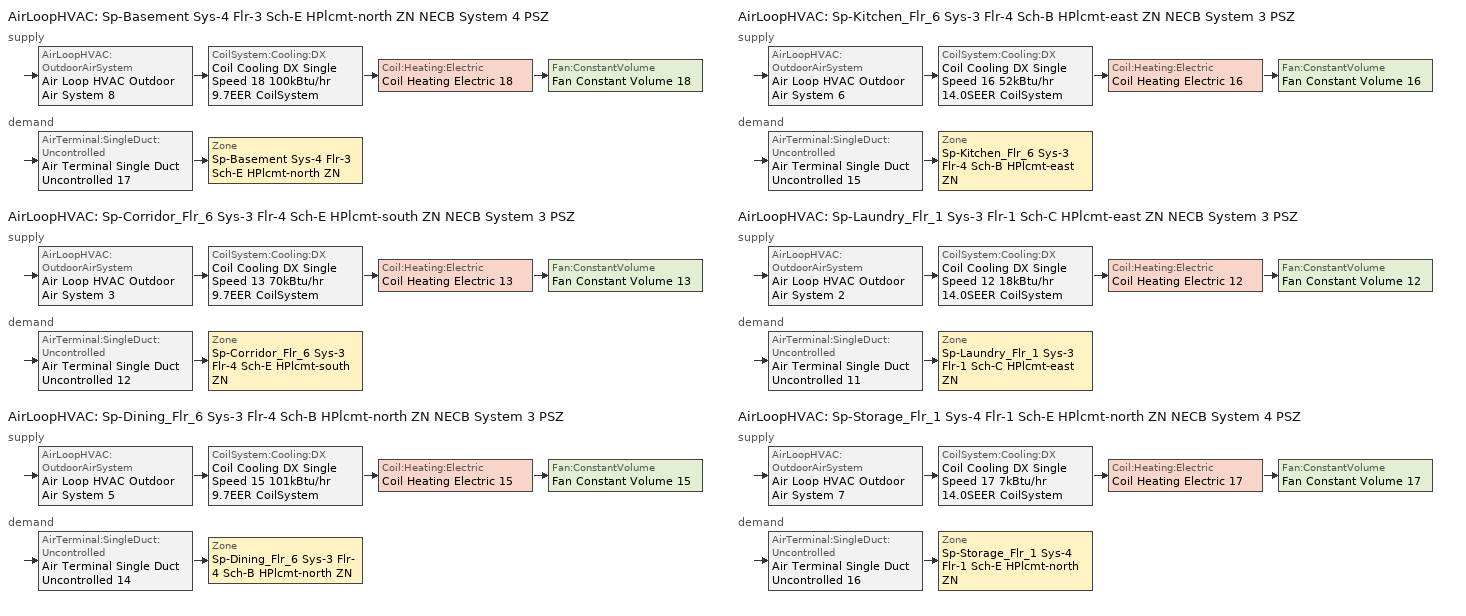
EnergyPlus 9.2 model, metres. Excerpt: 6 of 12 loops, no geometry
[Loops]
AirLoopHVAC 'Sp-Basement Sys-4 Flr-3 Sch-E HPlcmt-north ZN NECB System 4 PSZ'
 supply: AirLoopHVAC:OutdoorAirSystem 'Air Loop HVAC Outdoor Air System 8' > CoilSystem:Cooling:DX 'Coil Cooling DX Single Speed 18 100kBtu/hr 9.7EER CoilSystem' > Coil:Heating:Electric 'Coil Heating Electric 18' > Fan:ConstantVolume 'Fan Constant Volume 18'
 demand: AirTerminal:SingleDuct:Uncontrolled 'Air Terminal Single Duct Uncontrolled 17' > Zone 'Sp-Basement Sys-4 Flr-3 Sch-E HPlcmt-north ZN'
AirLoopHVAC 'Sp-Corridor_Flr_6 Sys-3 Flr-4 Sch-E HPlcmt-south ZN NECB System 3 PSZ'
 supply: AirLoopHVAC:OutdoorAirSystem 'Air Loop HVAC Outdoor Air System 3' > CoilSystem:Cooling:DX 'Coil Cooling DX Single Speed 13 70kBtu/hr 9.7EER CoilSystem' > Coil:Heating:Electric 'Coil Heating Electric 13' > Fan:ConstantVolume 'Fan Constant Volume 13'
 demand: AirTerminal:SingleDuct:Uncontrolled 'Air Terminal Single Duct Uncontrolled 12' > Zone 'Sp-Corridor_Flr_6 Sys-3 Flr-4 Sch-E HPlcmt-south ZN'
AirLoopHVAC 'Sp-Dining_Flr_6 Sys-3 Flr-4 Sch-B HPlcmt-north ZN NECB System 3 PSZ'
 supply: AirLoopHVAC:OutdoorAirSystem 'Air Loop HVAC Outdoor Air System 5' > CoilSystem:Cooling:DX 'Coil Cooling DX Single Speed 15 101kBtu/hr 9.7EER CoilSystem' > Coil:Heating:Electric 'Coil Heating Electric 15' > Fan:ConstantVolume 'Fan Constant Volume 15'
 demand: AirTerminal:SingleDuct:Uncontrolled 'Air Terminal Single Duct Uncontrolled 14' > Zone 'Sp-Dining_Flr_6 Sys-3 Flr-4 Sch-B HPlcmt-north ZN'
AirLoopHVAC 'Sp-Kitchen_Flr_6 Sys-3 Flr-4 Sch-B HPlcmt-east ZN NECB System 3 PSZ'
 supply: AirLoopHVAC:OutdoorAirSystem 'Air Loop HVAC Outdoor Air System 6' > CoilSystem:Cooling:DX 'Coil Cooling DX Single Speed 16 52kBtu/hr 14.0SEER CoilSystem' > Coil:Heating:Electric 'Coil Heating Electric 16' > Fan:ConstantVolume 'Fan Constant Volume 16'
 demand: AirTerminal:SingleDuct:Uncontrolled 'Air Terminal Single Duct Uncontrolled 15' > Zone 'Sp-Kitchen_Flr_6 Sys-3 Flr-4 Sch-B HPlcmt-east ZN'
AirLoopHVAC 'Sp-Laundry_Flr_1 Sys-3 Flr-1 Sch-C HPlcmt-east ZN NECB System 3 PSZ'
 supply: AirLoopHVAC:OutdoorAirSystem 'Air Loop HVAC Outdoor Air System 2' > CoilSystem:Cooling:DX 'Coil Cooling DX Single Speed 12 18kBtu/hr 14.0SEER CoilSystem' > Coil:Heating:Electric 'Coil Heating Electric 12' > Fan:ConstantVolume 'Fan Constant Volume 12'
 demand: AirTerminal:SingleDuct:Uncontrolled 'Air Terminal Single Duct Uncontrolled 11' > Zone 'Sp-Laundry_Flr_1 Sys-3 Flr-1 Sch-C HPlcmt-east ZN'
AirLoopHVAC 'Sp-Storage_Flr_1 Sys-4 Flr-1 Sch-E HPlcmt-north ZN NECB System 4 PSZ'
 supply: AirLoopHVAC:OutdoorAirSystem 'Air Loop HVAC Outdoor Air System 7' > CoilSystem:Cooling:DX 'Coil Cooling DX Single Speed 17 7kBtu/hr 14.0SEER CoilSystem' > Coil:Heating:Electric 'Coil Heating Electric 17' > Fan:ConstantVolume 'Fan Constant Volume 17'
 demand: AirTerminal:SingleDuct:Uncontrolled 'Air Terminal Single Duct Uncontrolled 16' > Zone 'Sp-Storage_Flr_1 Sys-4 Flr-1 Sch-E HPlcmt-north ZN'
[DesignSpecification:OutdoorAir] Outdoor Air Method=Sum; Outdoor Air Flow per Person {m3/s-person}=0; Outdoor Air Flow per Zone {m3/s}=0; Outdoor Air Flow Air Changes per Hour {1/hr}=0
Name | Outdoor Air Flow per Zone Floor Area {m3/s-m2}
Space Function Hotel/Motel - dining Ventilation | 0.0035814
Space Function Storage area Ventilation; Space Function Storage area - occsens Ventilation | 0.0003556
Space Function Corr. >= 2.4m wide-sch-E Ventilation | 0.0003048
Space Function Food preparation Ventilation | 0.0013716
Space Function Hospital - laundry/washing Ventilation | 0.002286
[DesignSpecification:ZoneAirDistribution] Zone Air Distribution Effectiveness in Cooling Mode=1; Zone Air Distribution Effectiveness in Heating Mode=1
Sp-Basement Sys-4 Flr-3 Sch-E HPlcmt-north ZN Design Spec Zone Air Dist; Sp-Corridor_Flr_6 Sys-3 Flr-4 Sch-E HPlcmt-south ZN Design Spec Zone Air Dist; Sp-Dining_Flr_6 Sys-3 Flr-4 Sch-B HPlcmt-north ZN Design Spec Zone Air Dist; Sp-Kitchen_Flr_6 Sys-3 Flr-4 Sch-B HPlcmt-east ZN Design Spec Zone Air Dist; Sp-Laundry_Flr_1 Sys-3 Flr-1 Sch-C HPlcmt-east ZN Design Spec Zone Air Dist; Sp-Storage_Flr_1 Sys-4 Flr-1 Sch-E HPlcmt-north ZN Design Spec Zone Air Dist
[Sizing:Zone] Zone Cooling Design Supply Air Temperature Input Method=SupplyAirTemperature; Zone Cooling Design Supply Air Temperature {C}=13; Zone Cooling Design Supply Air Temperature Difference {deltaC}=11.11; Zone Heating Design Supply Air Temperature Input Method=SupplyAirTemperature; Zone Heating Design Supply Air Temperature {C}=43; Zone Heating Design Supply Air Temperature Difference {deltaC}=11.11; Zone Cooling Design Supply Air Humidity Ratio {kgWater/kgDryAir}=0.0085; Zone Heating Design Supply Air Humidity Ratio {kgWater/kgDryAir}=0.008; Zone Heating Sizing Factor=1.3; Zone Cooling Sizing Factor=1.1; Cooling Design Air Flow Method=DesignDay; Cooling Design Air Flow Rate {m3/s}=0; Cooling Minimum Air Flow per Zone Floor Area {m3/s-m2}=0.000762; Cooling Minimum Air Flow {m3/s}=0; Cooling Minimum Air Flow Fraction=0; Heating Design Air Flow Method=DesignDay; Heating Design Air Flow Rate {m3/s}=0; Heating Maximum Air Flow per Zone Floor Area {m3/s-m2}=0.002032; Heating Maximum Air Flow {m3/s}=0.141576; Heating Maximum Air Flow Fraction=0.3; Account for Dedicated Outdoor Air System=No
Name | Design Specification Outdoor Air Object | Design Specification Zone Air Distribution Object
Sp-Basement Sys-4 Flr-3 Sch-E HPlcmt-north ZN | Space Function Storage area Ventilation | Sp-Basement Sys-4 Flr-3 Sch-E HPlcmt-north ZN Design Spec Zone Air Dist
Sp-Corridor_Flr_6 Sys-3 Flr-4 Sch-E HPlcmt-south ZN | Space Function Corr. >= 2.4m wide-sch-E Ventilation | Sp-Corridor_Flr_6 Sys-3 Flr-4 Sch-E HPlcmt-south ZN Design Spec Zone Air Dist
Sp-Dining_Flr_6 Sys-3 Flr-4 Sch-B HPlcmt-north ZN | Space Function Hotel/Motel - dining Ventilation | Sp-Dining_Flr_6 Sys-3 Flr-4 Sch-B HPlcmt-north ZN Design Spec Zone Air Dist
Sp-Kitchen_Flr_6 Sys-3 Flr-4 Sch-B HPlcmt-east ZN | Space Function Food preparation Ventilation | Sp-Kitchen_Flr_6 Sys-3 Flr-4 Sch-B HPlcmt-east ZN Design Spec Zone Air Dist
Sp-Laundry_Flr_1 Sys-3 Flr-1 Sch-C HPlcmt-east ZN | Space Function Hospital - laundry/washing Ventilation | Sp-Laundry_Flr_1 Sys-3 Flr-1 Sch-C HPlcmt-east ZN Design Spec Zone Air Dist
Sp-Storage_Flr_1 Sys-4 Flr-1 Sch-E HPlcmt-north ZN | Space Function Storage area - occsens Ventilation | Sp-Storage_Flr_1 Sys-4 Flr-1 Sch-E HPlcmt-north ZN Design Spec Zone Air Dist
[Sizing:System] Type of Load to Size On=Sensible; Design Outdoor Air Flow Rate {m3/s}=Autosize; Central Heating Maximum System Air Flow Ratio=1; Preheat Design Temperature {C}=7; Preheat Design Humidity Ratio {kgWater/kgDryAir}=0.008; Precool Design Temperature {C}=13; Precool Design Humidity Ratio {kgWater/kgDryAir}=0.008; Central Cooling Design Supply Air Temperature {C}=13; Central Heating Design Supply Air Temperature {C}=43; Type of Zone Sum to Use=NonCoincident; 100% Outdoor Air in Cooling=No; 100% Outdoor Air in Heating=No; Central Cooling Design Supply Air Humidity Ratio {kgWater/kgDryAir}=0.0085; Central Heating Design Supply Air Humidity Ratio {kgWater/kgDryAir}=0.008; Cooling Supply Air Flow Rate Method=DesignDay; Cooling Supply Air Flow Rate {m3/s}=0; Cooling Supply Air Flow Rate Per Floor Area {m3/s-m2}=0.00996765; Cooling Fraction of Autosized Cooling Supply Air Flow Rate=1; Cooling Supply Air Flow Rate Per Unit Cooling Capacity {m3/s-W}=3.94755e-05; Heating Supply Air Flow Rate Method=DesignDay; Heating Supply Air Flow Rate {m3/s}=0; Heating Supply Air Flow Rate Per Floor Area {m3/s-m2}=0.00996765; Heating Fraction of Autosized Heating Supply Air Flow Rate=1; Heating Fraction of Autosized Cooling Supply Air Flow Rate=1; Heating Supply Air Flow Rate Per Unit Heating Capacity {m3/s-W}=3.15882e-05; System Outdoor Air Method=ZoneSum; Zone Maximum Outdoor Air Fraction=1; Cooling Design Capacity Method=CoolingDesignCapacity; Cooling Design Capacity {W}=Autosize; Cooling Design Capacity Per Floor Area {W/m2}=234.7; Fraction of Autosized Cooling Design Capacity=1; Heating Design Capacity Method=HeatingDesignCapacity; Heating Design Capacity {W}=Autosize; Heating Design Capacity Per Floor Area {W/m2}=157; Fraction of Autosized Heating Design Capacity=1; Central Cooling Capacity Control Method=OnOff
Sp-Basement Sys-4 Flr-3 Sch-E HPlcmt-north ZN NECB System 4 PSZ; Sp-Corridor_Flr_6 Sys-3 Flr-4 Sch-E HPlcmt-south ZN NECB System 3 PSZ; Sp-Dining_Flr_6 Sys-3 Flr-4 Sch-B HPlcmt-north ZN NECB System 3 PSZ; Sp-Kitchen_Flr_6 Sys-3 Flr-4 Sch-B HPlcmt-east ZN NECB System 3 PSZ; Sp-Laundry_Flr_1 Sys-3 Flr-1 Sch-C HPlcmt-east ZN NECB System 3 PSZ; Sp-Storage_Flr_1 Sys-4 Flr-1 Sch-E HPlcmt-north ZN NECB System 4 PSZ
[ZoneControl:Thermostat]
Name | Zone or ZoneList | Control Type Schedule | Control 1
Sp-Basement Sys-4 Flr-3 Sch-E HPlcmt-north ZN Thermostat | Sp-Basement Sys-4 Flr-3 Sch-E HPlcmt-north ZN | Sp-Basement Sys-4 Flr-3 Sch-E HPlcmt-north ZN Thermostat Schedule | Space Function Storage area Thermostat 2
Sp-Corridor_Flr_6 Sys-3 Flr-4 Sch-E HPlcmt-south ZN Thermostat | Sp-Corridor_Flr_6 Sys-3 Flr-4 Sch-E HPlcmt-south ZN | Sp-Corridor_Flr_6 Sys-3 Flr-4 Sch-E HPlcmt-south ZN Thermostat Schedule | Space Function Corr. >= 2.4m wide-sch-E Thermostat 4
Sp-Dining_Flr_6 Sys-3 Flr-4 Sch-B HPlcmt-north ZN Thermostat | Sp-Dining_Flr_6 Sys-3 Flr-4 Sch-B HPlcmt-north ZN | Sp-Dining_Flr_6 Sys-3 Flr-4 Sch-B HPlcmt-north ZN Thermostat Schedule | Space Function Hotel/Motel - dining Thermostat 4
Sp-Kitchen_Flr_6 Sys-3 Flr-4 Sch-B HPlcmt-east ZN Thermostat | Sp-Kitchen_Flr_6 Sys-3 Flr-4 Sch-B HPlcmt-east ZN | Sp-Kitchen_Flr_6 Sys-3 Flr-4 Sch-B HPlcmt-east ZN Thermostat Schedule | Space Function Food preparation Thermostat 2
Sp-Laundry_Flr_1 Sys-3 Flr-1 Sch-C HPlcmt-east ZN Thermostat | Sp-Laundry_Flr_1 Sys-3 Flr-1 Sch-C HPlcmt-east ZN | Sp-Laundry_Flr_1 Sys-3 Flr-1 Sch-C HPlcmt-east ZN Thermostat Schedule | Space Function Hospital - laundry/washing Thermostat 2
Sp-Storage_Flr_1 Sys-4 Flr-1 Sch-E HPlcmt-north ZN Thermostat | Sp-Storage_Flr_1 Sys-4 Flr-1 Sch-E HPlcmt-north ZN | Sp-Storage_Flr_1 Sys-4 Flr-1 Sch-E HPlcmt-north ZN Thermostat Schedule | Space Function Storage area - occsens Thermostat 2
[ThermostatSetpoint:DualSetpoint]
Name | Heating Setpoint Temperature Schedule | Cooling Setpoint Temperature Schedule
Space Function Storage area Thermostat 2; Space Function Corr. >= 2.4m wide-sch-E Thermostat 4; Space Function Storage area - occsens Thermostat 2 | NECB-E-Thermostat Setpoint-Heating | NECB-E-Thermostat Setpoint-Cooling
Space Function Hotel/Motel - dining Thermostat 4; Space Function Food preparation Thermostat 2 | NECB-B-Thermostat Setpoint-Heating | NECB-B-Thermostat Setpoint-Cooling
Space Function Hospital - laundry/washing Thermostat 2 | NECB-C-Thermostat Setpoint-Heating | NECB-C-Thermostat Setpoint-Cooling
[ZoneHVAC:Baseboard:Convective:Electric] Availability Schedule=Always On Discrete; Heating Design Capacity {W}=Autosize; Efficiency=1
Zone HVAC Baseboard Convective Electric 17; Zone HVAC Baseboard Convective Electric 12; Zone HVAC Baseboard Convective Electric 14; Zone HVAC Baseboard Convective Electric 15; Zone HVAC Baseboard Convective Electric 11; Zone HVAC Baseboard Convective Electric 16
[AirTerminal:SingleDuct:Uncontrolled] Availability Schedule=Always On Discrete; Maximum Air Flow Rate {m3/s}=AutoSize
Air Terminal Single Duct Uncontrolled 17; Air Terminal Single Duct Uncontrolled 12; Air Terminal Single Duct Uncontrolled 14; Air Terminal Single Duct Uncontrolled 15; Air Terminal Single Duct Uncontrolled 11; Air Terminal Single Duct Uncontrolled 16
[Zone equipment]
Sp-Basement Sys-4 Flr-3 Sch-E HPlcmt-north ZN: Air Terminal Single Duct Uncontrolled 17, Zone HVAC Baseboard Convective Electric 17
Sp-Corridor_Flr_6 Sys-3 Flr-4 Sch-E HPlcmt-south ZN: Air Terminal Single Duct Uncontrolled 12, Zone HVAC Baseboard Convective Electric 12
Sp-Dining_Flr_6 Sys-3 Flr-4 Sch-B HPlcmt-north ZN: Air Terminal Single Duct Uncontrolled 14, Zone HVAC Baseboard Convective Electric 14
Sp-Kitchen_Flr_6 Sys-3 Flr-4 Sch-B HPlcmt-east ZN: Air Terminal Single Duct Uncontrolled 15, Zone HVAC Baseboard Convective Electric 15
Sp-Laundry_Flr_1 Sys-3 Flr-1 Sch-C HPlcmt-east ZN: Air Terminal Single Duct Uncontrolled 11, Zone HVAC Baseboard Convective Electric 11
Sp-Storage_Flr_1 Sys-4 Flr-1 Sch-E HPlcmt-north ZN: Air Terminal Single Duct Uncontrolled 16, Zone HVAC Baseboard Convective Electric 16
[Fan:ConstantVolume] Fan Total Efficiency=0.39975; Pressure Rise {Pa}=640; Maximum Flow Rate {m3/s}=AutoSize; Motor Efficiency=0.615; Motor In Airstream Fraction=1
Name | Availability Schedule
Fan Constant Volume 18 | Sp-Basement Sys-4 Flr-3 Sch-E HPlcmt-north ZN NECB System 4 PSZ Occ Sch
Fan Constant Volume 13 | Sp-Corridor_Flr_6 Sys-3 Flr-4 Sch-E HPlcmt-south ZN NECB System 3 PSZ Occ Sch
Fan Constant Volume 15 | Sp-Dining_Flr_6 Sys-3 Flr-4 Sch-B HPlcmt-north ZN NECB System 3 PSZ Occ Sch
Fan Constant Volume 16 | Sp-Kitchen_Flr_6 Sys-3 Flr-4 Sch-B HPlcmt-east ZN NECB System 3 PSZ Occ Sch
Fan Constant Volume 12; Fan Constant Volume 17 | Always On Discrete
[Coil:Cooling:DX:SingleSpeed] Availability Schedule=Always On Discrete; Gross Rated Total Cooling Capacity {W}=Autosize; Gross Rated Sensible Heat Ratio=Autosize; Rated Air Flow Rate {m3/s}=Autosize; Rated Evaporator Fan Power Per Volume Flow Rate {W/(m3/s)}=773.3; Condenser Type=AirCooled; Evaporative Condenser Effectiveness=0; Evaporative Condenser Air Flow Rate {m3/s}=Autosize; Evaporative Condenser Pump Rated Power Consumption {W}=Autosize; Crankcase Heater Capacity {W}=0; Maximum Outdoor Dry-Bulb Temperature for Crankcase Heater Operation {C}=0; Basin Heater Capacity {W/K}=0; Basin Heater Setpoint Temperature {C}=10
Name | Gross Rated Cooling COP {W/W} | Total Cooling Capacity Function of Temperature Curve | Total Cooling Capacity Function of Flow Fraction Curve | Energy Input Ratio Function of Temperature Curve | Energy Input Ratio Function of Flow Fraction Curve | Part Load Fraction Correlation Curve
Coil Cooling DX Single Speed 18 100kBtu/hr 9.7EER | 3.35487 | DXCOOL-NECB2011-REF-CAPFT 9 | DXCOOL-NECB2011-REF-CAPFFLOW 9 | DXCOOL-NECB2011-REF-COOLEIRFT 9 | DXCOOL-NECB2011-REF-COOLEIRFFLOW 9 | DXCOOL-NECB2011-REF-COOLPLFFPLR 9
Coil Cooling DX Single Speed 13 70kBtu/hr 9.7EER | 3.33154 | DXCOOL-NECB2011-REF-CAPFT 4 | DXCOOL-NECB2011-REF-CAPFFLOW 4 | DXCOOL-NECB2011-REF-COOLEIRFT 4 | DXCOOL-NECB2011-REF-COOLEIRFFLOW 4 | DXCOOL-NECB2011-REF-COOLPLFFPLR 4
Coil Cooling DX Single Speed 15 101kBtu/hr 9.7EER | 3.35514 | DXCOOL-NECB2011-REF-CAPFT 6 | DXCOOL-NECB2011-REF-CAPFFLOW 6 | DXCOOL-NECB2011-REF-COOLEIRFT 6 | DXCOOL-NECB2011-REF-COOLEIRFFLOW 6 | DXCOOL-NECB2011-REF-COOLPLFFPLR 6
Coil Cooling DX Single Speed 16 52kBtu/hr 14.0SEER | 3.8248 | DXCOOL-NECB2011-REF-CAPFT 7 | DXCOOL-NECB2011-REF-CAPFFLOW 7 | DXCOOL-NECB2011-REF-COOLEIRFT 7 | DXCOOL-NECB2011-REF-COOLEIRFFLOW 7 | DXCOOL-NECB2011-REF-COOLPLFFPLR 7
Coil Cooling DX Single Speed 12 18kBtu/hr 14.0SEER | 3.8248 | DXCOOL-NECB2011-REF-CAPFT 3 | DXCOOL-NECB2011-REF-CAPFFLOW 3 | DXCOOL-NECB2011-REF-COOLEIRFT 3 | DXCOOL-NECB2011-REF-COOLEIRFFLOW 3 | DXCOOL-NECB2011-REF-COOLPLFFPLR 3
Coil Cooling DX Single Speed 17 7kBtu/hr 14.0SEER | 3.8248 | DXCOOL-NECB2011-REF-CAPFT 8 | DXCOOL-NECB2011-REF-CAPFFLOW 8 | DXCOOL-NECB2011-REF-COOLEIRFT 8 | DXCOOL-NECB2011-REF-COOLEIRFFLOW 8 | DXCOOL-NECB2011-REF-COOLPLFFPLR 8
[Coil:Heating:Electric] Availability Schedule=Always On Discrete; Efficiency=1; Nominal Capacity {W}=Autosize
Coil Heating Electric 18; Coil Heating Electric 13; Coil Heating Electric 15; Coil Heating Electric 16; Coil Heating Electric 12; Coil Heating Electric 17
[CoilSystem:Cooling:DX] Availability Schedule=Always On Discrete
Name | Cooling Coil
Coil Cooling DX Single Speed 18 100kBtu/hr 9.7EER CoilSystem | Coil Cooling DX Single Speed 18 100kBtu/hr 9.7EER
Coil Cooling DX Single Speed 13 70kBtu/hr 9.7EER CoilSystem | Coil Cooling DX Single Speed 13 70kBtu/hr 9.7EER
Coil Cooling DX Single Speed 15 101kBtu/hr 9.7EER CoilSystem | Coil Cooling DX Single Speed 15 101kBtu/hr 9.7EER
Coil Cooling DX Single Speed 16 52kBtu/hr 14.0SEER CoilSystem | Coil Cooling DX Single Speed 16 52kBtu/hr 14.0SEER
Coil Cooling DX Single Speed 12 18kBtu/hr 14.0SEER CoilSystem | Coil Cooling DX Single Speed 12 18kBtu/hr 14.0SEER
Coil Cooling DX Single Speed 17 7kBtu/hr 14.0SEER CoilSystem | Coil Cooling DX Single Speed 17 7kBtu/hr 14.0SEER
[Controller:OutdoorAir] Minimum Outdoor Air Flow Rate {m3/s}=0; Maximum Outdoor Air Flow Rate {m3/s}=Autosize; Economizer Control Action Type=ModulateFlow; Lockout Type=NoLockout; Minimum Limit Type=FixedMinimum; High Humidity Control=No; Control High Indoor Humidity Based on Outdoor Humidity Ratio=Yes; Heat Recovery Bypass Control Type=BypassWhenWithinEconomizerLimits
Name | Economizer Control Type | Minimum Outdoor Air Schedule | Mechanical Ventilation Controller | Economizer Maximum Limit Dry-Bulb Temperature {C} | Economizer Maximum Limit Enthalpy {J/kg} | Economizer Minimum Limit Dry-Bulb Temperature {C}
Controller Outdoor Air 8 | DifferentialEnthalpy | Sp-Basement Sys-4 Flr-3 Sch-E HPlcmt-north ZN NECB System 4 PSZ Occ Sch | Controller Mechanical Ventilation 8
Controller Outdoor Air 3 | DifferentialEnthalpy | Sp-Corridor_Flr_6 Sys-3 Flr-4 Sch-E HPlcmt-south ZN NECB System 3 PSZ Occ Sch | Controller Mechanical Ventilation 3
Controller Outdoor Air 5 | DifferentialEnthalpy | Sp-Dining_Flr_6 Sys-3 Flr-4 Sch-B HPlcmt-north ZN NECB System 3 PSZ Occ Sch | Controller Mechanical Ventilation 5
Controller Outdoor Air 6 | NoEconomizer | Sp-Kitchen_Flr_6 Sys-3 Flr-4 Sch-B HPlcmt-east ZN NECB System 3 PSZ Occ Sch | Controller Mechanical Ventilation 6 | 28 | 64000 | -100
Controller Outdoor Air 2 | NoEconomizer | Always On Discrete | Controller Mechanical Ventilation 2 | 28 | 64000 | -100
Controller Outdoor Air 7 | NoEconomizer | Always On Discrete | Controller Mechanical Ventilation 7 | 28 | 64000 | -100
[Controller:MechanicalVentilation] Demand Controlled Ventilation=No; System Outdoor Air Method=ZoneSum
Name | Availability Schedule | Zone 1 | Design Specification Outdoor Air Object Name 1 | Design Specification Zone Air Distribution Object Name 1
Controller Mechanical Ventilation 8 | Sp-Basement Sys-4 Flr-3 Sch-E HPlcmt-north ZN NECB System 4 PSZ Occ Sch | Sp-Basement Sys-4 Flr-3 Sch-E HPlcmt-north ZN | Space Function Storage area Ventilation | Sp-Basement Sys-4 Flr-3 Sch-E HPlcmt-north ZN Design Spec Zone Air Dist
Controller Mechanical Ventilation 3 | Sp-Corridor_Flr_6 Sys-3 Flr-4 Sch-E HPlcmt-south ZN NECB System 3 PSZ Occ Sch | Sp-Corridor_Flr_6 Sys-3 Flr-4 Sch-E HPlcmt-south ZN | Space Function Corr. >= 2.4m wide-sch-E Ventilation | Sp-Corridor_Flr_6 Sys-3 Flr-4 Sch-E HPlcmt-south ZN Design Spec Zone Air Dist
Controller Mechanical Ventilation 5 | Sp-Dining_Flr_6 Sys-3 Flr-4 Sch-B HPlcmt-north ZN NECB System 3 PSZ Occ Sch | Sp-Dining_Flr_6 Sys-3 Flr-4 Sch-B HPlcmt-north ZN | Space Function Hotel/Motel - dining Ventilation | Sp-Dining_Flr_6 Sys-3 Flr-4 Sch-B HPlcmt-north ZN Design Spec Zone Air Dist
Controller Mechanical Ventilation 6 | Sp-Kitchen_Flr_6 Sys-3 Flr-4 Sch-B HPlcmt-east ZN NECB System 3 PSZ Occ Sch | Sp-Kitchen_Flr_6 Sys-3 Flr-4 Sch-B HPlcmt-east ZN | Space Function Food preparation Ventilation | Sp-Kitchen_Flr_6 Sys-3 Flr-4 Sch-B HPlcmt-east ZN Design Spec Zone Air Dist
Controller Mechanical Ventilation 2 | Always On Discrete | Sp-Laundry_Flr_1 Sys-3 Flr-1 Sch-C HPlcmt-east ZN | Space Function Hospital - laundry/washing Ventilation | Sp-Laundry_Flr_1 Sys-3 Flr-1 Sch-C HPlcmt-east ZN Design Spec Zone Air Dist
Controller Mechanical Ventilation 7 | Always On Discrete | Sp-Storage_Flr_1 Sys-4 Flr-1 Sch-E HPlcmt-north ZN | Space Function Storage area - occsens Ventilation | Sp-Storage_Flr_1 Sys-4 Flr-1 Sch-E HPlcmt-north ZN Design Spec Zone Air Dist
[AirLoopHVAC] Design Supply Air Flow Rate {m3/s}=AutoSize
Sp-Basement Sys-4 Flr-3 Sch-E HPlcmt-north ZN NECB System 4 PSZ; Sp-Corridor_Flr_6 Sys-3 Flr-4 Sch-E HPlcmt-south ZN NECB System 3 PSZ; Sp-Dining_Flr_6 Sys-3 Flr-4 Sch-B HPlcmt-north ZN NECB System 3 PSZ; Sp-Kitchen_Flr_6 Sys-3 Flr-4 Sch-B HPlcmt-east ZN NECB System 3 PSZ; Sp-Laundry_Flr_1 Sys-3 Flr-1 Sch-C HPlcmt-east ZN NECB System 3 PSZ; Sp-Storage_Flr_1 Sys-4 Flr-1 Sch-E HPlcmt-north ZN NECB System 4 PSZ
[SetpointManager:SingleZone:Reheat] Control Variable=Temperature; Minimum Supply Air Temperature {C}=13; Maximum Supply Air Temperature {C}=43
Name | Control Zone
Setpoint Manager Single Zone Reheat 7 | Sp-Basement Sys-4 Flr-3 Sch-E HPlcmt-north ZN
Setpoint Manager Single Zone Reheat 2 | Sp-Corridor_Flr_6 Sys-3 Flr-4 Sch-E HPlcmt-south ZN
Setpoint Manager Single Zone Reheat 4 | Sp-Dining_Flr_6 Sys-3 Flr-4 Sch-B HPlcmt-north ZN
Setpoint Manager Single Zone Reheat 5 | Sp-Kitchen_Flr_6 Sys-3 Flr-4 Sch-B HPlcmt-east ZN
Setpoint Manager Single Zone Reheat 1 | Sp-Laundry_Flr_1 Sys-3 Flr-1 Sch-C HPlcmt-east ZN
Setpoint Manager Single Zone Reheat 6 | Sp-Storage_Flr_1 Sys-4 Flr-1 Sch-E HPlcmt-north ZN
[SetpointManager:MixedAir] Control Variable=Temperature
Node 147 OS Default SPM; Node 146 OS Default SPM; Node 145 OS Default SPM; Node 92 OS Default SPM; Node 91 OS Default SPM; Node 90 OS Default SPM; Node 114 OS Default SPM; Node 113 OS Default SPM; Node 112 OS Default SPM; Node 125 OS Default SPM; Node 124 OS Default SPM; Node 123 OS Default SPM; Node 81 OS Default SPM; Node 80 OS Default SPM; Node 79 OS Default SPM; Node 136 OS Default SPM; Node 135 OS Default SPM; Node 134 OS Default SPM
[Schedule:Day:Interval]
NECB-B-Thermostat Setpoint-Heating Sun|Hol Day: No, 01:00, 18, 02:00, 22, 09:00, 18, 10:00, 20, 23:00, 22, 24:00, 18
NECB-B-Thermostat Setpoint-Heating Default|Wkdy Day; NECB-B-Thermostat Setpoint-Heating Sat Day; NECB-B-Thermostat Setpoint-Heating Default: No, 02:00, 22, 08:00, 18, 09:00, 20, 24:00, 22
NECB-B-Thermostat Setpoint-Cooling Sun|Hol Day: No, 09:00, 35, 23:00, 24, 24:00, 35
NECB-B-Thermostat Setpoint-Cooling Default|Wkdy Day; NECB-B-Thermostat Setpoint-Cooling Sat Day; NECB-B-Thermostat Setpoint-Cooling Default: No, 01:00, 24, 08:00, 35, 24:00, 24
Sp-Banquet_Flr_6 Sys-3 Flr-4 Sch-B HPlcmt-north ZN NECB System 3 PSZ Occ Sch Sunday; Sp-Dining_Flr_6 Sys-3 Flr-4 Sch-B HPlcmt-north ZN NECB System 3 PSZ Occ Sch Sunday; Sp-Kitchen_Flr_6 Sys-3 Flr-4 Sch-B HPlcmt-east ZN NECB System 3 PSZ Occ Sch Sunday: No, 01:00, 0, 02:00, 1, 11:00, 0, 23:00, 1, 24:00, 0
Sp-Banquet_Flr_6 Sys-3 Flr-4 Sch-B HPlcmt-north ZN NECB System 3 PSZ Occ Sch Monday; Sp-Banquet_Flr_6 Sys-3 Flr-4 Sch-B HPlcmt-north ZN NECB System 3 PSZ Occ Sch Tuesday; Sp-Banquet_Flr_6 Sys-3 Flr-4 Sch-B HPlcmt-north ZN NECB System 3 PSZ Occ Sch Wednesday; Sp-Banquet_Flr_6 Sys-3 Flr-4 Sch-B HPlcmt-north ZN NECB System 3 PSZ Occ Sch Thursday; Sp-Banquet_Flr_6 Sys-3 Flr-4 Sch-B HPlcmt-north ZN NECB System 3 PSZ Occ Sch Friday; Sp-Dining_Flr_6 Sys-3 Flr-4 Sch-B HPlcmt-north ZN NECB System 3 PSZ Occ Sch Monday; Sp-Dining_Flr_6 Sys-3 Flr-4 Sch-B HPlcmt-north ZN NECB System 3 PSZ Occ Sch Tuesday; Sp-Dining_Flr_6 Sys-3 Flr-4 Sch-B HPlcmt-north ZN NECB System 3 PSZ Occ Sch Wednesday; Sp-Dining_Flr_6 Sys-3 Flr-4 Sch-B HPlcmt-north ZN NECB System 3 PSZ Occ Sch Thursday; Sp-Dining_Flr_6 Sys-3 Flr-4 Sch-B HPlcmt-north ZN NECB System 3 PSZ Occ Sch Friday; Sp-Kitchen_Flr_6 Sys-3 Flr-4 Sch-B HPlcmt-east ZN NECB System 3 PSZ Occ Sch Monday; Sp-Kitchen_Flr_6 Sys-3 Flr-4 Sch-B HPlcmt-east ZN NECB System 3 PSZ Occ Sch Tuesday; Sp-Kitchen_Flr_6 Sys-3 Flr-4 Sch-B HPlcmt-east ZN NECB System 3 PSZ Occ Sch Wednesday; Sp-Kitchen_Flr_6 Sys-3 Flr-4 Sch-B HPlcmt-east ZN NECB System 3 PSZ Occ Sch Thursday; Sp-Kitchen_Flr_6 Sys-3 Flr-4 Sch-B HPlcmt-east ZN NECB System 3 PSZ Occ Sch Friday: No, 01:00, 1, 10:00, 0, 24:00, 1
Sp-Banquet_Flr_6 Sys-3 Flr-4 Sch-B HPlcmt-north ZN NECB System 3 PSZ Occ Sch Saturday; Sp-Dining_Flr_6 Sys-3 Flr-4 Sch-B HPlcmt-north ZN NECB System 3 PSZ Occ Sch Saturday; Sp-Kitchen_Flr_6 Sys-3 Flr-4 Sch-B HPlcmt-east ZN NECB System 3 PSZ Occ Sch Saturday: No, 02:00, 1, 10:00, 0, 24:00, 1
Sp-Banquet_Flr_6 Sys-3 Flr-4 Sch-B HPlcmt-north ZN NECB System 3 PSZ Occ Sch Default; Sp-Banquet_Flr_6 Sys-3 Flr-4 Sch-B HPlcmt-north ZN NECB System 3 PSZ Occ Sch Summer Design Day; Sp-Banquet_Flr_6 Sys-3 Flr-4 Sch-B HPlcmt-north ZN NECB System 3 PSZ Occ Sch Winter Design Day; Sp-Basement Sys-4 Flr-3 Sch-E HPlcmt-north ZN NECB System 4 PSZ Occ Sch Default; Sp-Basement Sys-4 Flr-3 Sch-E HPlcmt-north ZN NECB System 4 PSZ Occ Sch Summer Design Day; Sp-Basement Sys-4 Flr-3 Sch-E HPlcmt-north ZN NECB System 4 PSZ Occ Sch Winter Design Day; Sp-Corridor_Flr_6 Sys-3 Flr-4 Sch-E HPlcmt-south ZN NECB System 3 PSZ Occ Sch Default; Sp-Corridor_Flr_6 Sys-3 Flr-4 Sch-E HPlcmt-south ZN NECB System 3 PSZ Occ Sch Summer Design Day; Sp-Corridor_Flr_6 Sys-3 Flr-4 Sch-E HPlcmt-south ZN NECB System 3 PSZ Occ Sch Winter Design Day; Sp-Dining_Flr_6 Sys-3 Flr-4 Sch-B HPlcmt-north ZN NECB System 3 PSZ Occ Sch Default; Sp-Dining_Flr_6 Sys-3 Flr-4 Sch-B HPlcmt-north ZN NECB System 3 PSZ Occ Sch Summer Design Day; Sp-Dining_Flr_6 Sys-3 Flr-4 Sch-B HPlcmt-north ZN NECB System 3 PSZ Occ Sch Winter Design Day; Sp-Kitchen_Flr_6 Sys-3 Flr-4 Sch-B HPlcmt-east ZN NECB System 3 PSZ Occ Sch Default; Sp-Kitchen_Flr_6 Sys-3 Flr-4 Sch-B HPlcmt-east ZN NECB System 3 PSZ Occ Sch Summer Design Day; Sp-Kitchen_Flr_6 Sys-3 Flr-4 Sch-B HPlcmt-east ZN NECB System 3 PSZ Occ Sch Winter Design Day: No, 24:00, 1
NECB-E-Thermostat Setpoint-Heating Sun|Hol Day: No, 24:00, 18
NECB-E-Thermostat Setpoint-Heating Default|Wkdy Day; NECB-E-Thermostat Setpoint-Heating Default: No, 07:00, 18, 08:00, 20, 19:00, 22, 24:00, 18
NECB-E-Thermostat Setpoint-Heating Sat Day: No, 08:00, 18, 09:00, 20, 17:00, 22, 24:00, 18
NECB-E-Thermostat Setpoint-Cooling Sun|Hol Day: No, 24:00, 35
NECB-E-Thermostat Setpoint-Cooling Default|Wkdy Day; NECB-E-Thermostat Setpoint-Cooling Default: No, 07:00, 35, 19:00, 24, 24:00, 35
NECB-E-Thermostat Setpoint-Cooling Sat Day: No, 08:00, 35, 17:00, 24, 24:00, 35
Sp-Basement Sys-4 Flr-3 Sch-E HPlcmt-north ZN NECB System 4 PSZ Occ Sch Sunday; Sp-Corridor_Flr_6 Sys-3 Flr-4 Sch-E HPlcmt-south ZN NECB System 3 PSZ Occ Sch Sunday: No, 24:00, 0
Sp-Basement Sys-4 Flr-3 Sch-E HPlcmt-north ZN NECB System 4 PSZ Occ Sch Monday; Sp-Basement Sys-4 Flr-3 Sch-E HPlcmt-north ZN NECB System 4 PSZ Occ Sch Tuesday; Sp-Basement Sys-4 Flr-3 Sch-E HPlcmt-north ZN NECB System 4 PSZ Occ Sch Wednesday; Sp-Basement Sys-4 Flr-3 Sch-E HPlcmt-north ZN NECB System 4 PSZ Occ Sch Thursday; Sp-Basement Sys-4 Flr-3 Sch-E HPlcmt-north ZN NECB System 4 PSZ Occ Sch Friday; Sp-Corridor_Flr_6 Sys-3 Flr-4 Sch-E HPlcmt-south ZN NECB System 3 PSZ Occ Sch Monday; Sp-Corridor_Flr_6 Sys-3 Flr-4 Sch-E HPlcmt-south ZN NECB System 3 PSZ Occ Sch Tuesday; Sp-Corridor_Flr_6 Sys-3 Flr-4 Sch-E HPlcmt-south ZN NECB System 3 PSZ Occ Sch Wednesday; Sp-Corridor_Flr_6 Sys-3 Flr-4 Sch-E HPlcmt-south ZN NECB System 3 PSZ Occ Sch Thursday; Sp-Corridor_Flr_6 Sys-3 Flr-4 Sch-E HPlcmt-south ZN NECB System 3 PSZ Occ Sch Friday: No, 08:00, 0, 19:00, 1, 24:00, 0
Sp-Basement Sys-4 Flr-3 Sch-E HPlcmt-north ZN NECB System 4 PSZ Occ Sch Saturday; Sp-Corridor_Flr_6 Sys-3 Flr-4 Sch-E HPlcmt-south ZN NECB System 3 PSZ Occ Sch Saturday: No, 09:00, 0, 13:00, 1, 24:00, 0
NECB-C-Thermostat Setpoint-Heating Sun|Hol Day: No, 09:00, 18, 10:00, 20, 19:00, 22, 24:00, 18
NECB-C-Thermostat Setpoint-Heating Default|Wkdy Day; NECB-C-Thermostat Setpoint-Heating Sat Day; NECB-C-Thermostat Setpoint-Heating Default: No, 07:00, 18, 08:00, 20, 21:00, 22, 24:00, 18
NECB-C-Thermostat Setpoint-Cooling Sun|Hol Day: No, 09:00, 35, 19:00, 24, 24:00, 35
NECB-C-Thermostat Setpoint-Cooling Default|Wkdy Day; NECB-C-Thermostat Setpoint-Cooling Sat Day; NECB-C-Thermostat Setpoint-Cooling Default: No, 07:00, 35, 21:00, 24, 24:00, 35
[Schedule:Week:Daily]
Schedule:Week:Daily {8dc17d86-b1d4-4101-bf43-7a659b517b9e}: NECB-B-Thermostat Setpoint-Heating Sun|Hol Day, NECB-B-Thermostat Setpoint-Heating Default|Wkdy Day, NECB-B-Thermostat Setpoint-Heating Default|Wkdy Day, NECB-B-Thermostat Setpoint-Heating Default|Wkdy Day, NECB-B-Thermostat Setpoint-Heating Default|Wkdy Day, NECB-B-Thermostat Setpoint-Heating Default|Wkdy Day, NECB-B-Thermostat Setpoint-Heating Sat Day, NECB-B-Thermostat Setpoint-Heating Default, NECB-B-Thermostat Setpoint-Heating Default, NECB-B-Thermostat Setpoint-Heating Default, NECB-B-Thermostat Setpoint-Heating Default, NECB-B-Thermostat Setpoint-Heating Default
Schedule:Week:Daily {9bdd95dc-0924-4e72-b021-80efa5ff712e}: NECB-B-Thermostat Setpoint-Cooling Sun|Hol Day, NECB-B-Thermostat Setpoint-Cooling Default|Wkdy Day, NECB-B-Thermostat Setpoint-Cooling Default|Wkdy Day, NECB-B-Thermostat Setpoint-Cooling Default|Wkdy Day, NECB-B-Thermostat Setpoint-Cooling Default|Wkdy Day, NECB-B-Thermostat Setpoint-Cooling Default|Wkdy Day, NECB-B-Thermostat Setpoint-Cooling Sat Day, NECB-B-Thermostat Setpoint-Cooling Default, NECB-B-Thermostat Setpoint-Cooling Default, NECB-B-Thermostat Setpoint-Cooling Default, NECB-B-Thermostat Setpoint-Cooling Default, NECB-B-Thermostat Setpoint-Cooling Default
Schedule:Week:Daily {1284dbbe-dd5b-4904-bc98-89e464f159ff}: Sp-Banquet_Flr_6 Sys-3 Flr-4 Sch-B HPlcmt-north ZN NECB System 3 PSZ Occ Sch Sunday, Sp-Banquet_Flr_6 Sys-3 Flr-4 Sch-B HPlcmt-north ZN NECB System 3 PSZ Occ Sch Monday, Sp-Banquet_Flr_6 Sys-3 Flr-4 Sch-B HPlcmt-north ZN NECB System 3 PSZ Occ Sch Tuesday, Sp-Banquet_Flr_6 Sys-3 Flr-4 Sch-B HPlcmt-north ZN NECB System 3 PSZ Occ Sch Wednesday, Sp-Banquet_Flr_6 Sys-3 Flr-4 Sch-B HPlcmt-north ZN NECB System 3 PSZ Occ Sch Thursday, Sp-Banquet_Flr_6 Sys-3 Flr-4 Sch-B HPlcmt-north ZN NECB System 3 PSZ Occ Sch Friday, Sp-Banquet_Flr_6 Sys-3 Flr-4 Sch-B HPlcmt-north ZN NECB System 3 PSZ Occ Sch Saturday, Sp-Banquet_Flr_6 Sys-3 Flr-4 Sch-B HPlcmt-north ZN NECB System 3 PSZ Occ Sch Default, Sp-Banquet_Flr_6 Sys-3 Flr-4 Sch-B HPlcmt-north ZN NECB System 3 PSZ Occ Sch Summer Design Day, Sp-Banquet_Flr_6 Sys-3 Flr-4 Sch-B HPlcmt-north ZN NECB System 3 PSZ Occ Sch Winter Design Day, Sp-Banquet_Flr_6 Sys-3 Flr-4 Sch-B HPlcmt-north ZN NECB System 3 PSZ Occ Sch Default, Sp-Banquet_Flr_6 Sys-3 Flr-4 Sch-B HPlcmt-north ZN NECB System 3 PSZ Occ Sch Default
Schedule:Week:Daily {ac0580ea-16c4-4ccf-b798-1bd99d8020d2}: NECB-E-Thermostat Setpoint-Heating Sun|Hol Day, NECB-E-Thermostat Setpoint-Heating Default|Wkdy Day, NECB-E-Thermostat Setpoint-Heating Default|Wkdy Day, NECB-E-Thermostat Setpoint-Heating Default|Wkdy Day, NECB-E-Thermostat Setpoint-Heating Default|Wkdy Day, NECB-E-Thermostat Setpoint-Heating Default|Wkdy Day, NECB-E-Thermostat Setpoint-Heating Sat Day, NECB-E-Thermostat Setpoint-Heating Default, NECB-E-Thermostat Setpoint-Heating Default, NECB-E-Thermostat Setpoint-Heating Default, NECB-E-Thermostat Setpoint-Heating Default, NECB-E-Thermostat Setpoint-Heating Default
Schedule:Week:Daily {c269cd3e-6a41-43e9-a871-57605a3cedea}: NECB-E-Thermostat Setpoint-Cooling Sun|Hol Day, NECB-E-Thermostat Setpoint-Cooling Default|Wkdy Day, NECB-E-Thermostat Setpoint-Cooling Default|Wkdy Day, NECB-E-Thermostat Setpoint-Cooling Default|Wkdy Day, NECB-E-Thermostat Setpoint-Cooling Default|Wkdy Day, NECB-E-Thermostat Setpoint-Cooling Default|Wkdy Day, NECB-E-Thermostat Setpoint-Cooling Sat Day, NECB-E-Thermostat Setpoint-Cooling Default, NECB-E-Thermostat Setpoint-Cooling Default, NECB-E-Thermostat Setpoint-Cooling Default, NECB-E-Thermostat Setpoint-Cooling Default, NECB-E-Thermostat Setpoint-Cooling Default
Schedule:Week:Daily {0a80c6fb-8c6b-45a9-9d00-4405ba20d3fd}: Sp-Basement Sys-4 Flr-3 Sch-E HPlcmt-north ZN NECB System 4 PSZ Occ Sch Sunday, Sp-Basement Sys-4 Flr-3 Sch-E HPlcmt-north ZN NECB System 4 PSZ Occ Sch Monday, Sp-Basement Sys-4 Flr-3 Sch-E HPlcmt-north ZN NECB System 4 PSZ Occ Sch Tuesday, Sp-Basement Sys-4 Flr-3 Sch-E HPlcmt-north ZN NECB System 4 PSZ Occ Sch Wednesday, Sp-Basement Sys-4 Flr-3 Sch-E HPlcmt-north ZN NECB System 4 PSZ Occ Sch Thursday, Sp-Basement Sys-4 Flr-3 Sch-E HPlcmt-north ZN NECB System 4 PSZ Occ Sch Friday, Sp-Basement Sys-4 Flr-3 Sch-E HPlcmt-north ZN NECB System 4 PSZ Occ Sch Saturday, Sp-Basement Sys-4 Flr-3 Sch-E HPlcmt-north ZN NECB System 4 PSZ Occ Sch Default, Sp-Basement Sys-4 Flr-3 Sch-E HPlcmt-north ZN NECB System 4 PSZ Occ Sch Summer Design Day, Sp-Basement Sys-4 Flr-3 Sch-E HPlcmt-north ZN NECB System 4 PSZ Occ Sch Winter Design Day, Sp-Basement Sys-4 Flr-3 Sch-E HPlcmt-north ZN NECB System 4 PSZ Occ Sch Default, Sp-Basement Sys-4 Flr-3 Sch-E HPlcmt-north ZN NECB System 4 PSZ Occ Sch Default
Schedule:Week:Daily {62b5f288-1c41-40e1-8af9-9aa3f3c2e60c}: NECB-C-Thermostat Setpoint-Heating Sun|Hol Day, NECB-C-Thermostat Setpoint-Heating Default|Wkdy Day, NECB-C-Thermostat Setpoint-Heating Default|Wkdy Day, NECB-C-Thermostat Setpoint-Heating Default|Wkdy Day, NECB-C-Thermostat Setpoint-Heating Default|Wkdy Day, NECB-C-Thermostat Setpoint-Heating Default|Wkdy Day, NECB-C-Thermostat Setpoint-Heating Sat Day, NECB-C-Thermostat Setpoint-Heating Default, NECB-C-Thermostat Setpoint-Heating Default, NECB-C-Thermostat Setpoint-Heating Default, NECB-C-Thermostat Setpoint-Heating Default, NECB-C-Thermostat Setpoint-Heating Default
Schedule:Week:Daily {241c4bf4-4ba1-400c-bf43-0ea701aae2d7}: NECB-C-Thermostat Setpoint-Cooling Sun|Hol Day, NECB-C-Thermostat Setpoint-Cooling Default|Wkdy Day, NECB-C-Thermostat Setpoint-Cooling Default|Wkdy Day, NECB-C-Thermostat Setpoint-Cooling Default|Wkdy Day, NECB-C-Thermostat Setpoint-Cooling Default|Wkdy Day, NECB-C-Thermostat Setpoint-Cooling Default|Wkdy Day, NECB-C-Thermostat Setpoint-Cooling Sat Day, NECB-C-Thermostat Setpoint-Cooling Default, NECB-C-Thermostat Setpoint-Cooling Default, NECB-C-Thermostat Setpoint-Cooling Default, NECB-C-Thermostat Setpoint-Cooling Default, NECB-C-Thermostat Setpoint-Cooling Default
Schedule:Week:Daily {796899d7-4c4c-4ba5-9459-fe611b62333e}: Sp-Corridor_Flr_6 Sys-3 Flr-4 Sch-E HPlcmt-south ZN NECB System 3 PSZ Occ Sch Sunday, Sp-Corridor_Flr_6 Sys-3 Flr-4 Sch-E HPlcmt-south ZN NECB System 3 PSZ Occ Sch Monday, Sp-Corridor_Flr_6 Sys-3 Flr-4 Sch-E HPlcmt-south ZN NECB System 3 PSZ Occ Sch Tuesday, Sp-Corridor_Flr_6 Sys-3 Flr-4 Sch-E HPlcmt-south ZN NECB System 3 PSZ Occ Sch Wednesday, Sp-Corridor_Flr_6 Sys-3 Flr-4 Sch-E HPlcmt-south ZN NECB System 3 PSZ Occ Sch Thursday, Sp-Corridor_Flr_6 Sys-3 Flr-4 Sch-E HPlcmt-south ZN NECB System 3 PSZ Occ Sch Friday, Sp-Corridor_Flr_6 Sys-3 Flr-4 Sch-E HPlcmt-south ZN NECB System 3 PSZ Occ Sch Saturday, Sp-Corridor_Flr_6 Sys-3 Flr-4 Sch-E HPlcmt-south ZN NECB System 3 PSZ Occ Sch Default, Sp-Corridor_Flr_6 Sys-3 Flr-4 Sch-E HPlcmt-south ZN NECB System 3 PSZ Occ Sch Summer Design Day, Sp-Corridor_Flr_6 Sys-3 Flr-4 Sch-E HPlcmt-south ZN NECB System 3 PSZ Occ Sch Winter Design Day, Sp-Corridor_Flr_6 Sys-3 Flr-4 Sch-E HPlcmt-south ZN NECB System 3 PSZ Occ Sch Default, Sp-Corridor_Flr_6 Sys-3 Flr-4 Sch-E HPlcmt-south ZN NECB System 3 PSZ Occ Sch Default
Schedule:Week:Daily {e94be4db-022b-42f2-b8da-4fa06a284b94}: Sp-Dining_Flr_6 Sys-3 Flr-4 Sch-B HPlcmt-north ZN NECB System 3 PSZ Occ Sch Sunday, Sp-Dining_Flr_6 Sys-3 Flr-4 Sch-B HPlcmt-north ZN NECB System 3 PSZ Occ Sch Monday, Sp-Dining_Flr_6 Sys-3 Flr-4 Sch-B HPlcmt-north ZN NECB System 3 PSZ Occ Sch Tuesday, Sp-Dining_Flr_6 Sys-3 Flr-4 Sch-B HPlcmt-north ZN NECB System 3 PSZ Occ Sch Wednesday, Sp-Dining_Flr_6 Sys-3 Flr-4 Sch-B HPlcmt-north ZN NECB System 3 PSZ Occ Sch Thursday, Sp-Dining_Flr_6 Sys-3 Flr-4 Sch-B HPlcmt-north ZN NECB System 3 PSZ Occ Sch Friday, Sp-Dining_Flr_6 Sys-3 Flr-4 Sch-B HPlcmt-north ZN NECB System 3 PSZ Occ Sch Saturday, Sp-Dining_Flr_6 Sys-3 Flr-4 Sch-B HPlcmt-north ZN NECB System 3 PSZ Occ Sch Default, Sp-Dining_Flr_6 Sys-3 Flr-4 Sch-B HPlcmt-north ZN NECB System 3 PSZ Occ Sch Summer Design Day, Sp-Dining_Flr_6 Sys-3 Flr-4 Sch-B HPlcmt-north ZN NECB System 3 PSZ Occ Sch Winter Design Day, Sp-Dining_Flr_6 Sys-3 Flr-4 Sch-B HPlcmt-north ZN NECB System 3 PSZ Occ Sch Default, Sp-Dining_Flr_6 Sys-3 Flr-4 Sch-B HPlcmt-north ZN NECB System 3 PSZ Occ Sch Default
Schedule:Week:Daily {0d3d29c9-31cb-4f85-b80b-8da028a7c895}: Sp-Kitchen_Flr_6 Sys-3 Flr-4 Sch-B HPlcmt-east ZN NECB System 3 PSZ Occ Sch Sunday, Sp-Kitchen_Flr_6 Sys-3 Flr-4 Sch-B HPlcmt-east ZN NECB System 3 PSZ Occ Sch Monday, Sp-Kitchen_Flr_6 Sys-3 Flr-4 Sch-B HPlcmt-east ZN NECB System 3 PSZ Occ Sch Tuesday, Sp-Kitchen_Flr_6 Sys-3 Flr-4 Sch-B HPlcmt-east ZN NECB System 3 PSZ Occ Sch Wednesday, Sp-Kitchen_Flr_6 Sys-3 Flr-4 Sch-B HPlcmt-east ZN NECB System 3 PSZ Occ Sch Thursday, Sp-Kitchen_Flr_6 Sys-3 Flr-4 Sch-B HPlcmt-east ZN NECB System 3 PSZ Occ Sch Friday, Sp-Kitchen_Flr_6 Sys-3 Flr-4 Sch-B HPlcmt-east ZN NECB System 3 PSZ Occ Sch Saturday, Sp-Kitchen_Flr_6 Sys-3 Flr-4 Sch-B HPlcmt-east ZN NECB System 3 PSZ Occ Sch Default, Sp-Kitchen_Flr_6 Sys-3 Flr-4 Sch-B HPlcmt-east ZN NECB System 3 PSZ Occ Sch Summer Design Day, Sp-Kitchen_Flr_6 Sys-3 Flr-4 Sch-B HPlcmt-east ZN NECB System 3 PSZ Occ Sch Winter Design Day, Sp-Kitchen_Flr_6 Sys-3 Flr-4 Sch-B HPlcmt-east ZN NECB System 3 PSZ Occ Sch Default, Sp-Kitchen_Flr_6 Sys-3 Flr-4 Sch-B HPlcmt-east ZN NECB System 3 PSZ Occ Sch Default
[Schedule:Year]
NECB-B-Thermostat Setpoint-Heating: Schedule:Week:Daily {8dc17d86-b1d4-4101-bf43-7a659b517b9e}, 1, 1, 7, 31, Schedule:Week:Daily {1284dbbe-dd5b-4904-bc98-89e464f159ff}, 8, 1, 12, 31
NECB-B-Thermostat Setpoint-Cooling: Schedule:Week:Daily {9bdd95dc-0924-4e72-b021-80efa5ff712e}, 1, 1, 12, 31
NECB-E-Thermostat Setpoint-Heating: Schedule:Week:Daily {ac0580ea-16c4-4ccf-b798-1bd99d8020d2}, 1, 1, 12, 31
NECB-E-Thermostat Setpoint-Cooling: Schedule:Week:Daily {c269cd3e-6a41-43e9-a871-57605a3cedea}, 1, 1, 12, 31
Sp-Basement Sys-4 Flr-3 Sch-E HPlcmt-north ZN NECB System 4 PSZ Occ Sch: Schedule:Week:Daily {0a80c6fb-8c6b-45a9-9d00-4405ba20d3fd}, 1, 1, 12, 31
NECB-C-Thermostat Setpoint-Heating: Schedule:Week:Daily {62b5f288-1c41-40e1-8af9-9aa3f3c2e60c}, 1, 1, 12, 31
NECB-C-Thermostat Setpoint-Cooling: Schedule:Week:Daily {241c4bf4-4ba1-400c-bf43-0ea701aae2d7}, 1, 1, 12, 31
Sp-Corridor_Flr_6 Sys-3 Flr-4 Sch-E HPlcmt-south ZN NECB System 3 PSZ Occ Sch: Schedule:Week:Daily {796899d7-4c4c-4ba5-9459-fe611b62333e}, 1, 1, 12, 31
Sp-Dining_Flr_6 Sys-3 Flr-4 Sch-B HPlcmt-north ZN NECB System 3 PSZ Occ Sch: Schedule:Week:Daily {e94be4db-022b-42f2-b8da-4fa06a284b94}, 1, 1, 12, 31
Sp-Kitchen_Flr_6 Sys-3 Flr-4 Sch-B HPlcmt-east ZN NECB System 3 PSZ Occ Sch: Schedule:Week:Daily {0d3d29c9-31cb-4f85-b80b-8da028a7c895}, 1, 1, 12, 31
[Schedule:Compact]
Sp-Basement Sys-4 Flr-3 Sch-E HPlcmt-north ZN Thermostat Schedule; Sp-Corridor_Flr_6 Sys-3 Flr-4 Sch-E HPlcmt-south ZN Thermostat Schedule; Sp-Dining_Flr_6 Sys-3 Flr-4 Sch-B HPlcmt-north ZN Thermostat Schedule; Sp-Kitchen_Flr_6 Sys-3 Flr-4 Sch-B HPlcmt-east ZN Thermostat Schedule; Sp-Laundry_Flr_1 Sys-3 Flr-1 Sch-C HPlcmt-east ZN Thermostat Schedule; Sp-Storage_Flr_1 Sys-4 Flr-1 Sch-E HPlcmt-north ZN Thermostat Schedule: Through: 12/31, For: AllDays, Until: 24:00, 4
[Schedule:Constant]
Always On Discrete: OnOff, 1
[Curve:Quadratic] Coefficient1 Constant=1; Coefficient2 x=0; Coefficient3 x**2=0; Minimum Value of x=0; Maximum Value of x=1
DXCOOL-NECB2011-REF-CAPFFLOW 9; DXCOOL-NECB2011-REF-COOLEIRFFLOW 9; DXCOOL-NECB2011-REF-CAPFFLOW 4; DXCOOL-NECB2011-REF-COOLEIRFFLOW 4; DXCOOL-NECB2011-REF-CAPFFLOW 6; DXCOOL-NECB2011-REF-COOLEIRFFLOW 6; DXCOOL-NECB2011-REF-CAPFFLOW 7; DXCOOL-NECB2011-REF-COOLEIRFFLOW 7; DXCOOL-NECB2011-REF-CAPFFLOW 3; DXCOOL-NECB2011-REF-COOLEIRFFLOW 3; DXCOOL-NECB2011-REF-CAPFFLOW 8; DXCOOL-NECB2011-REF-COOLEIRFFLOW 8
[Curve:Cubic] Coefficient1 Constant=0.0277; Coefficient2 x=4.9151; Coefficient3 x**2=-8.184; Coefficient4 x**3=4.2702; Minimum Value of x=0.7; Maximum Value of x=1
DXCOOL-NECB2011-REF-COOLPLFFPLR 9; DXCOOL-NECB2011-REF-COOLPLFFPLR 4; DXCOOL-NECB2011-REF-COOLPLFFPLR 6; DXCOOL-NECB2011-REF-COOLPLFFPLR 7; DXCOOL-NECB2011-REF-COOLPLFFPLR 3; DXCOOL-NECB2011-REF-COOLPLFFPLR 8
[Curve:Biquadratic] Minimum Value of x=13; Maximum Value of x=24; Minimum Value of y=24; Maximum Value of y=46
Name | Coefficient1 Constant | Coefficient2 x | Coefficient3 x**2 | Coefficient4 y | Coefficient5 y**2 | Coefficient6 x*y
DXCOOL-NECB2011-REF-CAPFT 9; DXCOOL-NECB2011-REF-CAPFT 4; DXCOOL-NECB2011-REF-CAPFT 6; DXCOOL-NECB2011-REF-CAPFT 7; DXCOOL-NECB2011-REF-CAPFT 3; DXCOOL-NECB2011-REF-CAPFT 8 | 0.867905 | 0.0142459 | 0.00055436 | -0.0075575 | 3.3e-05 | -0.0001918
DXCOOL-NECB2011-REF-COOLEIRFT 9; DXCOOL-NECB2011-REF-COOLEIRFT 4; DXCOOL-NECB2011-REF-COOLEIRFT 6; DXCOOL-NECB2011-REF-COOLEIRFT 7; DXCOOL-NECB2011-REF-COOLEIRFT 3; DXCOOL-NECB2011-REF-COOLEIRFT 8 | 0.116936 | 0.0284933 | -0.0004112 | 0.0214108 | 0.00016103 | -0.0006791
